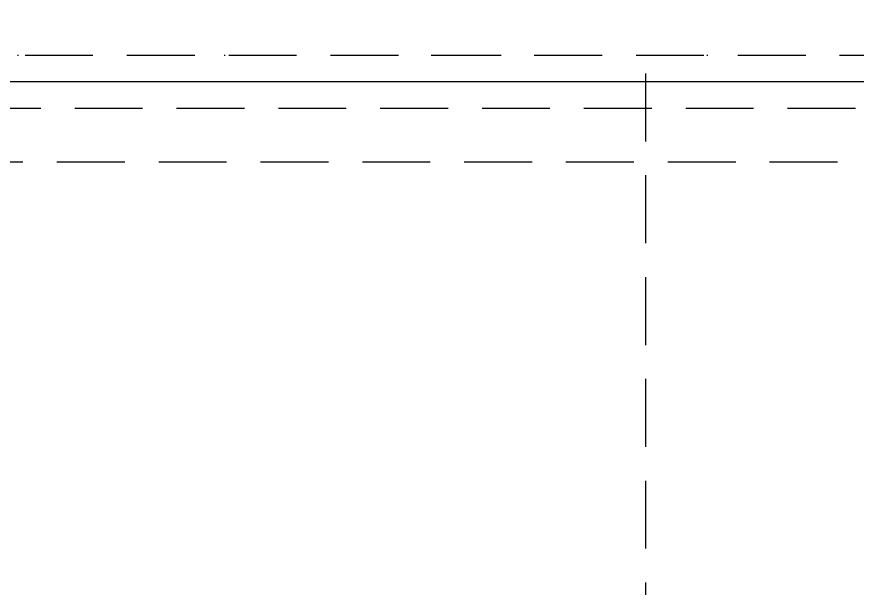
# Model space of a CAD drawing. Header units: inches. Extents: x 21 to 32698, y 13 to 3712.
# Drawn here: x 4857.9 to 4936.5, y 2507.2 to 2560.7 of the extents above; entities that cross this region are included whole.
import ezdxf

# ---------------------------------------------------------------- set-up
doc = ezdxf.new("R2010")
doc.units = ezdxf.units.IN
doc.header["$MEASUREMENT"] = 0
doc.set_wipeout_variables(frame=1)
doc.linetypes.add('DOT', pattern=[6.35, 0, -6.35])
doc.linetypes.add('HIDDEN', pattern=[9.525, 6.35, -3.175])
for name, color, linetype, lineweight in [('Z_MİM_-KM-BEAM-RAY', 8, 'DOT', 25), ('Z_MİM_-KM-GLAZ-1', 8, 'Continuous', 25), ('Z_MİM_-KM-STRS-HID', 8, 'HIDDEN', 25), ('Z_MİM_-KM-WALL-PLASTER', 8, 'Continuous', 25), ('Z_MİM_00', 8, 'Continuous', 25)]:
    doc.layers.add(name, color=color, linetype=linetype, lineweight=lineweight)

# ---------------------------------------------------------------- blocks, each defined once
blk = doc.blocks.new('-KM-AL3 420_900')
blk.add_wipeout([(3094.386, 2310.148), (3094.386, 2269.731), (3684.386, 2269.731), (3684.386, 2310.148)]).dxf.layer = 'Z_MİM_-KM-GLAZ-1'
blk = doc.blocks.new('-KM_Merdiven')
at = {"layer": 'Z_MİM_-KM-STRS-HID'}
for p, q in [((19999.753, 2575.032), (20589.751, 2575.032)), ((20219.753, 2405.031), (20219.753, 2575.032))]:
    blk.add_line(p, q, dxfattribs=at)
blk.add_lwpolyline([(20012.255, 2400.197), (20012.252, 2565.032), (20577.254, 2565.032), (20577.254, 2110.032), (20582.261, 2110.032), (20582.251, 2570.032), (20007.255, 2570.032), (20007.255, 2402.612)], dxfattribs=at)
blk = doc.blocks.new('-KM_Kiriş İzi_ZK')
at = {"layer": 'Z_MİM_-KM-BEAM-RAY'}
blk.add_line((1365.002, 1575.001), (1955, 1575.001), dxfattribs=at)

msp = doc.modelspace()

# ---------------------------------------------------------------- block references
at = {"layer": 'Z_MİM_00'}
msp.add_blockref('-KM-AL3 420_900', (1602.371, 287.352), dxfattribs=at)

# ---------------------------------------------------------------- next in the draw order: linework, layer by layer
at = {"layer": 'Z_MİM_-KM-WALL-PLASTER'}
msp.add_lwpolyline([(6814.258, 1859.584), (5339.258, 1859.583), (5339.258, 1944.584), (5359.257, 1944.582), (5359.257, 1879.583), (5569.257, 1879.583), (5569.257, 2559.61), (5444.256, 2559.61), (5444.256, 2089.583), (5284.258, 2089.583), (5284.257, 2554.583), (4699.257, 2554.583), (4699.257, 2089.583), (4644.258, 2089.583), (4644.258, 1859.583), (3041.758, 1859.583)], dxfattribs=at)

# ---------------------------------------------------------------- next in the draw order: block references
at = {"layer": 'Z_MİM_-KM-BEAM-RAY'}
msp.add_blockref('-KM_Kiriş İzi_ZK', (3331.714, 982.083), dxfattribs=at)
at = {"layer": 'Z_MİM_00'}
msp.add_blockref('-KM_Merdiven', (-15302.994, -17.949), dxfattribs=at)

doc.saveas('drawing.dxf')
